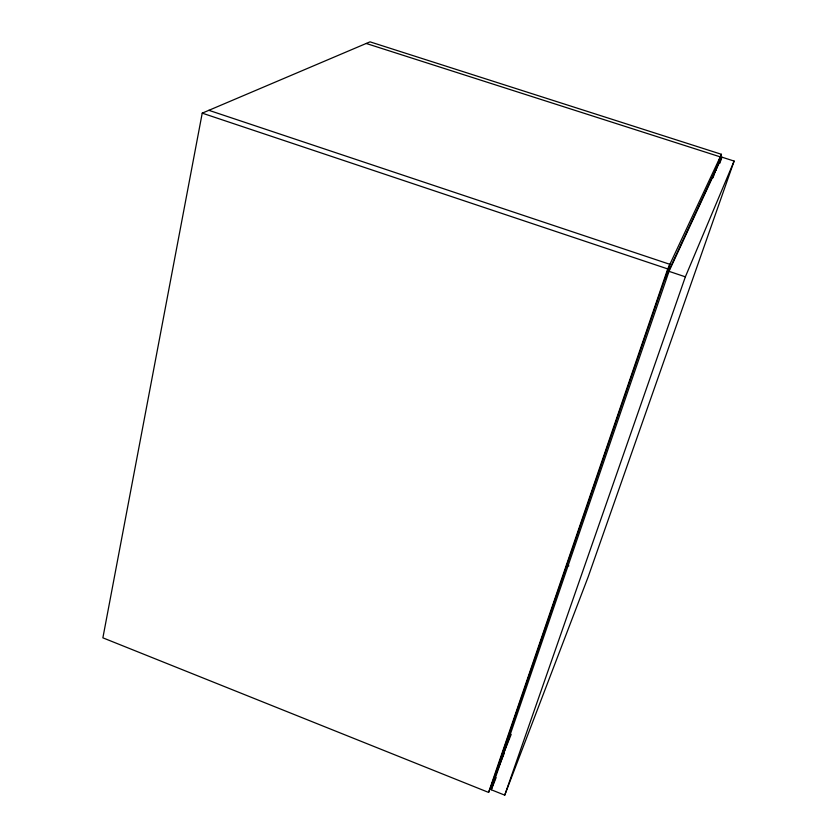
<?xml version="1.0" encoding="UTF-8"?>
<svg xmlns="http://www.w3.org/2000/svg" width="837" height="837" viewBox="0 0 837 837"><rect width="100%" height="100%" fill="white"/><g stroke="black" fill="none" stroke-linecap="round" stroke-linejoin="round"><path stroke-width="1.26" d="M715.886 170.371L721.452 154.311L370.027 41.85L202.23 113.141L102.878 637.836L488.588 792.409L504.062 753.729M488.588 792.409L667.727 268.918L721.452 154.311M491.968 783.976L669.882 264.325L208.873 110.317M491.277 789.762L669.014 271.345L721.912 157.157L734.122 161.07L588.181 576.85L504.732 795.15L491.277 789.762L496.1 777.646M712.988 177.821L720.249 156.875L366.219 43.472M719.768 163.33L721.912 157.157M504.732 795.15L685.367 276.827L734.122 161.07M495.713 773.022L511.187 734.405M664.609 279.715L716.085 168.886M202.23 113.141L667.727 268.918M669.014 271.345L685.367 276.827M566.44 564.965L568.888 565.875"/></g></svg>
